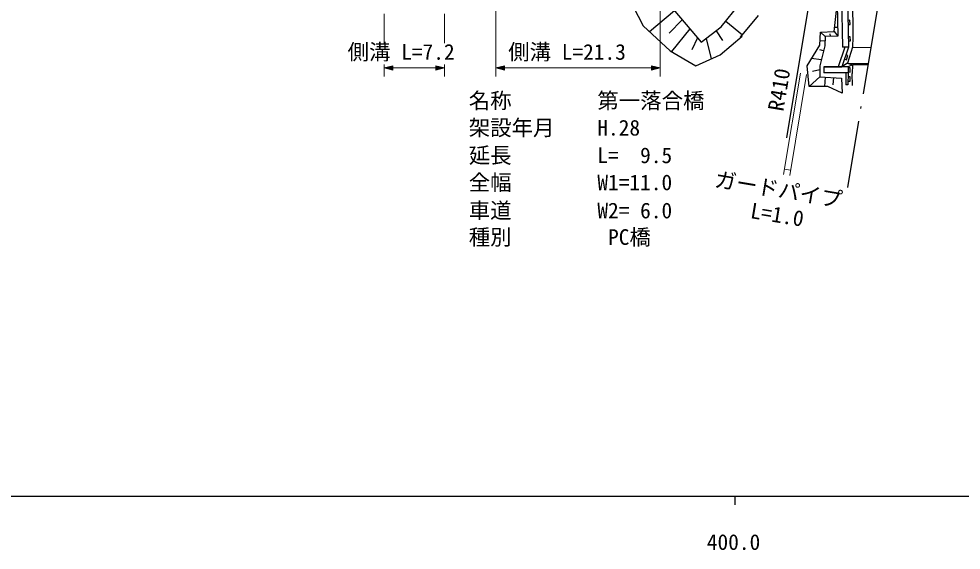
# Model space of a CAD drawing. Units: millimetres, scale not verified. Extents: x 40000 to 680000, y 20000 to 380000.
# Drawn here: x 384482 to 494394, y 198715 to 260734 of the extents above; entities that cross this region are included whole.
import ezdxf
from ezdxf.enums import TextEntityAlignment as Align

# ---------------------------------------------------------------- set-up
doc = ezdxf.new("R2010")
doc.units = ezdxf.units.MM
doc.header["$LTSCALE"] = 1000
doc.linetypes.add('LONG_DASHED_DOTTED', pattern=[15.25, 12, -1.5, 0.25, -1.5])
for name, color, linetype, lineweight in [('M-BGD', 7, 'Continuous', 25), ('M-BMK-LINE', 2, 'LONG_DASHED_DOTTED', 25), ('M-STR-HTXT', 7, 'Continuous', 13), ('M-TTL-BAND', 7, 'Continuous', 25)]:
    doc.layers.add(name, color=color, linetype=linetype, lineweight=lineweight)
doc.styles.add('ＭＳ ゴシック', font='')
doc.styles.get('ＭＳ ゴシック').set_extended_font_data('MS Gothic')

msp = doc.modelspace()

# ---------------------------------------------------------------- linework, layer by layer
at = {"layer": 'M-BGD'}
for p, q in [((480271, 270991), (480537, 257421)), ((480974, 270848), (481237, 257435)), ((481680, 270769), (481750, 258599)), ((477395, 267168), (474013, 246863)), ((458765, 264322), (464068, 257998)), ((455314, 263755), (457293, 259932)), ((460975, 261687), (458047, 259231)), ((466402, 259786), (468558, 262439)), ((479600, 259252), (479941, 262404)), ((479941, 262404), (479997, 258723)), ((461859, 260633), (460325, 259044)), ((470699, 261140), (468626, 258576)), ((457293, 259932), (460439, 257007)), ((462742, 259579), (460594, 256918)), ((464068, 257998), (466402, 259786)), ((466941, 260450), (468872, 258880)), ((479982, 259720), (479652, 259737)), ((463626, 258525), (462997, 257127)), ((464652, 258445), (465242, 256061)), ((465819, 259339), (466549, 258206)), ((466289, 256530), (468870, 258695)), ((477905, 257665), (477990, 259193)), ((477990, 259193), (479600, 259252)), ((478520, 258689), (477990, 259193)), ((478520, 258689), (478488, 257602)), ((479997, 258723), (478520, 258689)), ((479153, 258704), (479119, 259003)), ((479600, 259252), (479997, 258723)), ((481753, 258589), (481706, 257409)), ((476423, 255262), (477905, 257665)), ((478488, 257602), (477901, 255231)), ((478504, 258146), (477933, 258162)), ((480811, 257426), (480035, 255134)), ((481237, 257435), (480458, 255136)), ((481237, 257435), (480537, 257421)), ((481706, 257409), (481136, 255559)), ((481706, 257409), (483853, 257372)), ((460439, 257007), (463466, 255266)), ((463466, 255266), (466289, 256530)), ((478075, 255934), (476939, 256099)), ((478341, 257009), (477904, 257118)), ((476669, 252841), (476423, 255262)), ((477901, 255231), (477921, 253979)), ((478391, 255146), (478386, 254446)), ((481207, 255125), (478391, 255146)), ((478391, 255146), (480458, 255136)), ((481136, 255559), (480458, 255136)), ((481207, 255125), (480458, 255136)), ((481136, 255559), (483542, 255505)), ((481136, 255559), (481712, 255379)), ((481207, 255125), (481205, 254433)), ((481712, 255379), (481207, 255125)), ((481712, 255379), (481700, 254370)), ((483516, 255349), (481712, 255379)), ((477921, 253979), (476669, 252841)), ((477908, 254782), (477059, 254592)), ((477921, 253979), (480424, 253813)), ((481202, 254425), (478386, 254446)), ((478546, 253937), (478473, 252829)), ((480952, 254428), (480934, 253019)), ((481202, 254425), (481184, 253016)), ((481202, 254425), (481184, 253016)), ((481725, 252936), (481700, 254370)), ((478832, 252827), (476669, 252841)), ((480525, 252058), (478832, 252827)), ((479488, 253875), (479433, 253041)), ((480424, 253813), (480525, 252058)), ((481184, 253016), (480934, 253019))]:
    msp.add_line(p, q, dxfattribs=at)
for points in [[(481185, 260059), (481435, 260064), (481425, 260564), (481175, 260559)], [(481223, 258143), (481473, 258148), (481463, 258648), (481213, 258643)], [(480767, 256048), (481004, 255968), (481164, 256442), (480927, 256522)], [(481205, 254529), (481455, 254528), (481457, 255028), (481207, 255029)], [(481191, 253475), (481441, 253471), (481448, 253971), (481198, 253975)]]:
    msp.add_lwpolyline(points, dxfattribs=at)
at = {"layer": 'M-BMK-LINE'}
msp.add_line((492444, 308960), (481138, 241065), dxfattribs=at)
at = {"layer": 'M-STR-HTXT'}
for p, q in [((440132, 262467), (440132, 253997)), ((459275, 253997), (459275, 262467)), ((427111, 261309), (427111, 257906)), ((434115, 257906), (434115, 261309)), ((427111, 255406), (427111, 253997)), ((434115, 253997), (434115, 255406)), ((427111, 254997), (434115, 254997)), ((440132, 254997), (459275, 254997)), ((475647, 254397), (473676, 242561)), ((476360, 254252), (474395, 242450)), ((473779, 243179), (474497, 243060))]:
    msp.add_line(p, q, dxfattribs=at)
for points in [[(427111, 254997), (428111, 254747), (428111, 255247)], [(427316, 254997), (428049, 255172), (428049, 254822)], [(427416, 254997), (428011, 255135), (428011, 254860)], [(427519, 254997), (427974, 255097), (427974, 254897)], [(427619, 254997), (427936, 255060), (427936, 254935)], [(434115, 254997), (433115, 255247), (433115, 254747)], [(433910, 254997), (433177, 254822), (433177, 255172)], [(433810, 254997), (433215, 254860), (433215, 255135)], [(433707, 254997), (433252, 254897), (433252, 255097)], [(433607, 254997), (433290, 254935), (433290, 255060)], [(440132, 254997), (441132, 254747), (441132, 255247)], [(440337, 254997), (441069, 255172), (441069, 254822)], [(440437, 254997), (441032, 255135), (441032, 254860)], [(440539, 254997), (440994, 255097), (440994, 254897)], [(440639, 254997), (440957, 255060), (440957, 254935)], [(459275, 254997), (458275, 255247), (458275, 254747)], [(459070, 254997), (458338, 254822), (458338, 255172)], [(458970, 254997), (458375, 254860), (458375, 255135)], [(458868, 254997), (458413, 254897), (458413, 255097)], [(458768, 254997), (458450, 254935), (458450, 255060)]]:
    msp.add_lwpolyline(points, close=True, dxfattribs=at)
for points in [[(427214, 254997), (428086, 255210), (428086, 254785), (427216, 254997)], [(427899, 254997), (427721, 254997), (427899, 255022), (427899, 254972), (427721, 254997)], [(434012, 254997), (433140, 254785), (433140, 255210), (434010, 254997)], [(433327, 254997), (433505, 254997), (433327, 254972), (433327, 255022), (433505, 254997)], [(440234, 254997), (441107, 255210), (441107, 254785), (440237, 254997)], [(440919, 254997), (440742, 254997), (440919, 255022), (440919, 254972), (440742, 254997)], [(459173, 254997), (458300, 254785), (458300, 255210), (459170, 254997)], [(458488, 254997), (458665, 254997), (458488, 254972), (458488, 255022), (458665, 254997)]]:
    msp.add_lwpolyline(points, dxfattribs=at)
at = {"layer": 'M-TTL-BAND'}
for p, q in [((40000, 205000), (579000, 205000)), ((468000, 205000), (468000, 204000))]:
    msp.add_line(p, q, dxfattribs=at)

# ---------------------------------------------------------------- texts
at = {"layer": 'M-BGD', "style": 'ＭＳ ゴシック'}
msp.add_text('R410', height=1833, rotation=80.4, dxfattribs=at).set_placement((474188, 249766), align=Align.BOTTOM_LEFT)
at = {"layer": 'M-STR-HTXT', "style": 'ＭＳ ゴシック'}
for s, p in [('側溝 L=7.2', (422830, 255406)), ('側溝 L=21.3', (441556, 255406)), ('名称\u3000\u3000\u3000\u3000第一落合橋', (436957, 249721)), ('架設年月\u3000\u3000H.28', (436957, 246560)), ('延長\u3000\u3000\u3000\u3000L=  9.5', (436957, 243339)), ('全幅\u3000\u3000\u3000\u3000W1=11.0', (436957, 240178)), ('車道\u3000\u3000\u3000\u3000W2= 6.0', (436957, 236897)), ('種別\u3000\u3000\u3000\u3000 PC橋', (436957, 233796))]:
    msp.add_text(s, height=1833, dxfattribs=at).set_placement(p, align=Align.BOTTOM_LEFT)
for s, rotation, p in [('ガードパイプ', 350.5, (465455, 240616)), ('L=1.0', 350.6, (469630, 236942))]:
    msp.add_text(s, height=1833, rotation=rotation, dxfattribs=at).set_placement(p, align=Align.BOTTOM_LEFT)
at = {"layer": 'M-TTL-BAND', "style": 'ＭＳ ゴシック'}
msp.add_text('400.0', height=1833, dxfattribs=at).set_placement((467844, 198195), align=Align.BOTTOM_CENTER)

doc.saveas('drawing.dxf')
